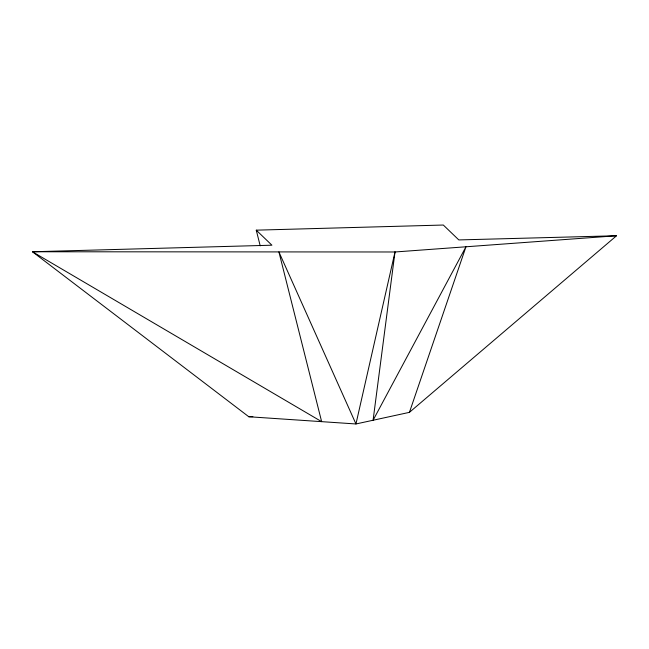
<?xml version="1.0" encoding="UTF-8"?>
<svg xmlns="http://www.w3.org/2000/svg" width="649" height="649" viewBox="0 0 649 649"><rect width="100%" height="100%" fill="white"/><g stroke="black" fill="none" stroke-linecap="round" stroke-linejoin="round"><path stroke-width="0.97" d="M409.43 412.35L465.958 246.782L373.086 420.252L395.006 251.982L616.55 235.749L409.43 412.35L355.96 423.967L248.802 416.747L32.45 251.763L271.915 245.2L256.258 230.16L443.316 225.033L458.819 239.927L616.55 235.749M248.802 416.747L252.859 416.642M256.258 230.16L260.208 245.857M395.006 251.982L355.96 423.967L278.9 251.909L321.644 421.655L32.45 251.763L395.006 251.982"/></g></svg>
